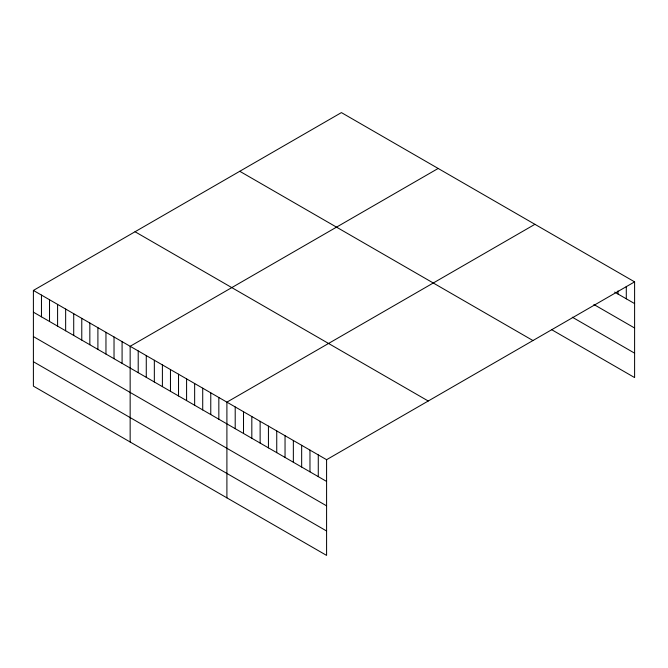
<?xml version="1.0" encoding="UTF-8"?>
<svg xmlns="http://www.w3.org/2000/svg" width="668" height="668" viewBox="0 0 668 668"><rect width="100%" height="100%" fill="white"/><g stroke="black" fill="none" stroke-linecap="round" stroke-linejoin="round"><path stroke-width="1" d="M33.4 290.43L326.585 459.693L326.585 555.4L33.4 386.137L33.4 290.43L341.415 112.6L634.6 281.863L634.6 377.57L551.534 329.608M438.166 168.453L130.151 346.291L130.151 441.991M534.918 224.314L226.903 402.144L226.903 497.852M326.585 459.693L634.6 281.863M614.66 292.091L634.6 303.598M593.894 304.508L634.6 328.013M572.301 317.191L634.6 353.163M239.77 171.284L532.955 340.546M135.045 231.746L428.23 401.009M33.4 312.165L326.585 481.428M33.4 336.572L326.585 505.843M33.4 361.722L326.585 530.993M626.292 286.38L626.292 298.805M617.984 290.906L617.984 294.004M318.277 454.9L318.277 476.635M309.969 450.107L309.969 471.842M301.66 445.305L301.66 467.041M293.352 440.513L293.352 462.248M285.044 435.72L285.044 457.455M276.744 430.918L276.744 452.654M268.436 426.126L268.436 447.861M260.128 421.333L260.128 443.068M251.819 416.531L251.819 438.266M243.511 411.738L243.511 433.474M235.203 406.946L235.203 428.681M218.837 397.493L218.837 419.228M210.771 392.834L210.771 414.569M202.713 388.183L202.713 409.918M194.647 383.524L194.647 405.259M186.589 378.873L186.589 400.608M178.523 374.214L178.523 395.949M170.465 369.563L170.465 391.298M162.399 364.903L162.399 386.638M154.341 360.252L154.341 381.987M146.275 355.601L146.275 377.336M138.209 350.942L138.209 372.677M122.085 341.632L122.085 363.367M114.028 336.981L114.028 358.716M105.962 332.322L105.962 354.057M97.904 327.671L97.904 349.406M89.838 323.011L89.838 344.746M81.772 318.36L81.772 340.096M73.714 313.701L73.714 335.436M65.648 309.05L65.648 330.785M57.59 304.391L57.59 326.126M49.524 299.74L49.524 321.475M41.466 295.081L41.466 316.816"/></g></svg>
